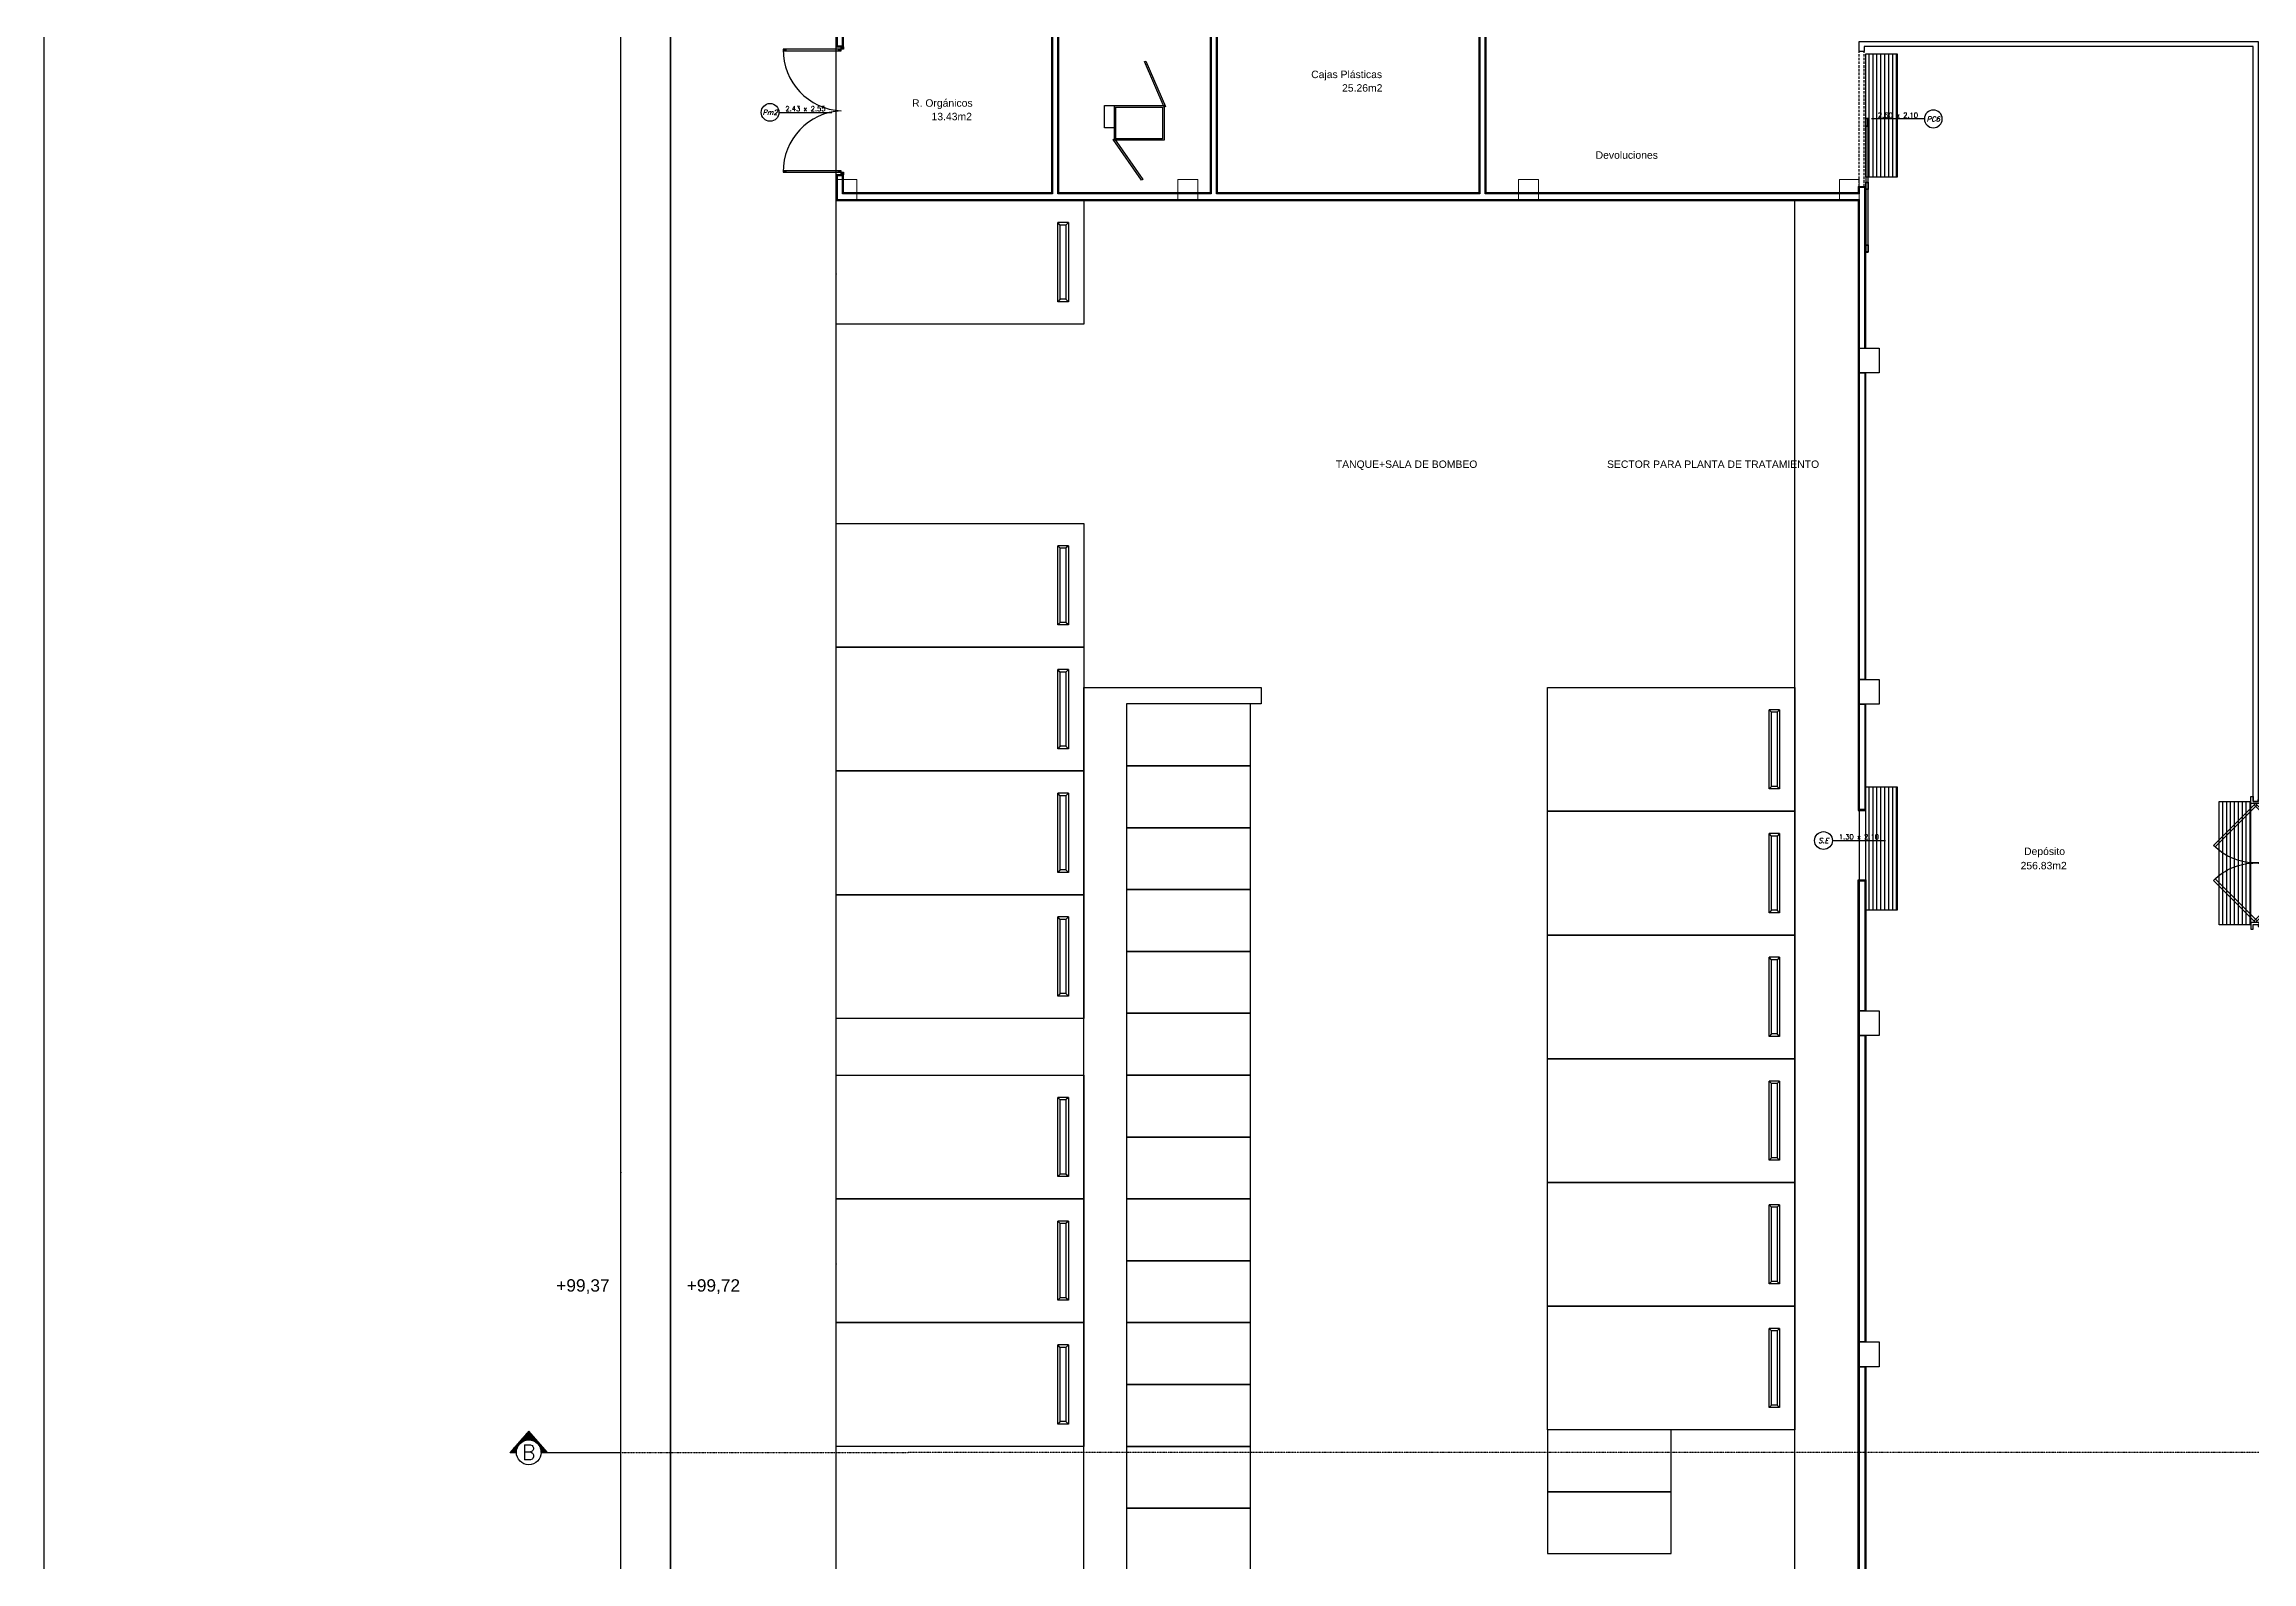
# Model space of a CAD drawing. Header units: millimetres. Extents: x 2698011 to 2856548, y 1019778 to 1210064.
# Drawn here: x 2725826 to 2770423, y 1126990 to 1157657 of the extents above; entities that cross this region are included whole.
import ezdxf
from ezdxf.enums import TextEntityAlignment as Align

# ---------------------------------------------------------------- set-up
doc = ezdxf.new("R2010")
doc.units = ezdxf.units.MM
for name, pattern in [('CONTINUA', [0]), ('DASHDOT2', [0.5, 0.25, -0.125, 0, -0.125]), ('HIDDEN', [0.375, 0.25, -0.125])]:
    doc.linetypes.add(name, pattern=pattern)
for name, color, linetype in [('.corte', 9, 'Continuous'), ('.REVOQUE', 9, 'Continuous'), ('.signos y marcas', 9, 'Continuous'), ('00 Puertas Corred.', 9, 'Continuous'), ('1', 9, 'Continuous'), ('A-Aberturas', 9, 'Continuous'), ('Arq. Estacionamiento', 9, 'Continuous'), ('Arq. Niveles', 9, 'Continuous'), ('Arq. Pilares', 9, 'CONTINUA'), ('Capa PISOS', 9, 'Continuous'), ('DURLOCK', 9, 'Continuous'), ('E-ejes pilares', 9, 'Continuous'), ('EV-EQUIPAMIENTO PREP', 9, 'Continuous'), ('LOTES', 9, 'Continuous'), ('Mampostería', 9, 'Continuous'), ('nombre de locales', 9, 'Continuous'), ('nombre de locales-m2', 9, 'Continuous'), ('nomenclatura de aberturas', 9, 'Continuous'), ('Pilar-met', 9, 'CONTINUA'), ('piso', 9, 'Continuous'), ('PISOS', 9, 'Continuous'), ('Punto Cota', 9, 'Continuous')]:
    doc.layers.add(name, color=color, linetype=linetype)
doc.layers.add('PILAR_REF', color=9, linetype='Continuous', lineweight=0)
doc.styles.add('_ROMANS', font='ROMANS.SHX')
doc.styles.add('_Romans Obl', font='ROMANS.SHX', dxfattribs={"oblique": 15})
doc.styles.add('BGOTHL', font='romans.shx')
doc.styles.add('Estilo1', font='simplex.shx', dxfattribs={"height": 0.15})
doc.styles.get("Standard").update_dxf_attribs({"font": 'arial.ttf'})

# ---------------------------------------------------------------- blocks, each defined once
blk = doc.blocks.new('A$C1FB93DB3')
at = {"layer": 'LOTES', "ltscale": 3}
for p, q in [((62.542, -108.061), (-13.398, -100.667)), ((56.758, -123.573), (-40.827, -114.073))]:
    blk.add_line(p, q, dxfattribs=at)
at = {"layer": 'LOTES', "linetype": 'HIDDEN', "ltscale": 3}
blk.add_line((65.376, -112.707), (-18.15, -104.575), dxfattribs=at)
blk = doc.blocks.new('ASC6A365E89')
for p, q in [((0.194, -1.195), (1.014, -0.623)), ((1.031, -0.648), (0.211, -1.22)), ((1.001, -0.648), (1.701, -0.648)), ((1.001, -1.648), (1.001, -0.648)), ((1.014, -0.623), (1.031, -0.648)), ((1.031, -0.678), (1.671, -0.678)), ((1.031, -1.618), (1.031, -0.678)), ((1.251, -0.448), (1.701, -0.448)), ((1.251, -0.648), (1.251, -0.448)), ((1.701, -0.648), (1.251, -0.648)), ((1.671, -0.678), (1.671, -1.618)), ((1.701, -0.448), (1.701, -0.648)), ((1.701, -0.648), (1.701, -1.648)), ((0.211, -1.22), (0.194, -1.195)), ((1.671, -1.648), (2.59, -1.253)), ((2.602, -1.281), (1.683, -1.676)), ((2.59, -1.253), (2.602, -1.281)), ((1.701, -1.648), (1.001, -1.648)), ((1.671, -1.618), (1.031, -1.618)), ((1.683, -1.676), (1.671, -1.648))]:
    blk.add_line(p, q)
blk = doc.blocks.new('abertura2.5')
at = {"layer": '00 Puertas Corred.', "elevation": 0}
blk.add_lwpolyline([(895.29, -2268.41), (895.29, -2268.46), (897.99, -2268.46), (897.99, -2268.41), (895.29, -2268.41)], dxfattribs=at)
at = {"layer": 'E-ejes pilares', "linetype": 'HIDDEN', "ltscale": 0.2}
for p, q in [((896.619, -2268.28, 0), (899.349, -2268.28, 0)), ((896.619, -2268.38, 0), (899.349, -2268.38, 0))]:
    blk.add_line(p, q, dxfattribs=at)
at = {"layer": 'Pilar-met', "linetype": 'ByBlock', "elevation": 0}
for points in [[(895.29, -2268.41), (895.44, -2268.41), (895.44, -2268.46), (895.29, -2268.46)], [(895.295, -2268.415), (895.435, -2268.415), (895.435, -2268.455), (895.295, -2268.455)], [(896.556, -2268.41), (896.706, -2268.41), (896.706, -2268.46), (896.556, -2268.46)], [(896.561, -2268.415), (896.701, -2268.415), (896.701, -2268.455), (896.561, -2268.455)], [(897.99, -2268.41), (897.84, -2268.41), (897.84, -2268.46), (897.99, -2268.46)], [(897.985, -2268.415), (897.845, -2268.415), (897.845, -2268.455), (897.985, -2268.455)]]:
    blk.add_lwpolyline(points, close=True, dxfattribs=at)
blk = doc.blocks.new('COSTAN-CAM-MCO-VEN 100')
at = {"ltscale": 0.8}
for p, q in [((0, 98), (-140, 98)), ((-140, 98), (-140, 50)), ((-140, 50), (-45, 50)), ((-45, 50), (-45, -50)), ((0, -73), (0, 98)), ((-45, -50), (-85, -50)), ((-85, -50), (-85, -73)), ((-85, -73), (0, -73))]:
    blk.add_line(p, q, dxfattribs=at)
blk = doc.blocks.new('A$C5FCD3D7B')
for p, q in [((0, 1.691), (0.849, 2.54)), ((0.877, 2.512), (0.028, 1.663)), ((1.669, 1.663), (0.82, 2.512)), ((0.849, 2.54), (1.697, 1.691)), ((0, 0.989), (0.849, 0.14)), ((0.877, 0.168), (0.028, 1.017)), ((1.669, 1.017), (0.82, 0.168)), ((0.849, 0.14), (1.697, 0.989))]:
    blk.add_line(p, q)
at = {"ltscale": 2.5}
for centre, start_param, end_param in [((0.849, 2.54), 0.650275, 2.221071), ((0.849, 0.14), 3.791867, 5.362664)]:
    blk.add_ellipse(centre, major_axis=(-1.189, -0.162), ratio=1, start_param=start_param, end_param=end_param, dxfattribs=at)
for p, xscale, yscale, zscale, rotation in [((0.849, 2.54), 0.0010000004649476, 0.0010000004649476, 0.0010000004649476, 269.9990219418519), ((0.849, 0.14), -0.0010000004649476, 0.0010000004649647, 0.0010000004649839, 270.0000000003169)]:
    blk.add_blockref('COSTAN-CAM-MCO-VEN 100', p, dxfattribs=dict(xscale=xscale, yscale=yscale, zscale=zscale, rotation=rotation))
blk = doc.blocks.new('A$C6BCD7C78')
at = {"layer": '1'}
h = blk.add_hatch(dxfattribs=at)
h.set_pattern_fill('ANSI31', color=252, scale=0.025, angle=-82.258)
h.set_pattern_definition([(270, (446.687965, 129.883344), (0.079375, 6e-15), [])])
h.paths.add_polyline_path([(0, 2.49), (0.633, 2.49), (0.633, 0), (0, 0)])
at = {"layer": 'PISOS'}
blk.add_lwpolyline([(0, 2.49), (0.633, 2.49), (0.633, 0), (0, 0), (0, 2.49)], dxfattribs=at)
blk = doc.blocks.new('pm2')
for p, q in [((-415.748, 336.389, 0), (-416.918, 336.389, 0)), ((-416.918, 336.389, 0), (-416.918, 336.359, 0)), ((-416.858, 336.389, 0), (-416.918, 336.389, 0)), ((-416.918, 336.389, 0), (-416.918, 336.359, 0)), ((-416.918, 336.359, 0), (-415.748, 336.359, 0)), ((-416.918, 336.359, 0), (-416.858, 336.359, 0)), ((-416.863, 336.384, 0), (-416.913, 336.384, 0)), ((-416.913, 336.384, 0), (-416.913, 336.364, 0)), ((-416.863, 336.364, 0), (-416.913, 336.384, 0)), ((-416.913, 336.364, 0), (-416.863, 336.384, 0)), ((-416.913, 336.364, 0), (-416.863, 336.364, 0)), ((-416.863, 336.364, 0), (-416.863, 336.384, 0)), ((-416.858, 336.359, 0), (-416.858, 336.389, 0)), ((-415.748, 336.389, 0), (-415.808, 336.389, 0)), ((-415.808, 336.389, 0), (-415.808, 336.359, 0)), ((-415.808, 336.359, 0), (-415.748, 336.359, 0)), ((-415.753, 336.384, 0), (-415.803, 336.384, 0)), ((-415.803, 336.384, 0), (-415.803, 336.364, 0)), ((-415.753, 336.364, 0), (-415.803, 336.384, 0)), ((-415.803, 336.364, 0), (-415.753, 336.384, 0)), ((-415.803, 336.364, 0), (-415.753, 336.364, 0)), ((-415.753, 336.364, 0), (-415.753, 336.384, 0)), ((-415.748, 336.389, 0), (-415.748, 336.439, 0)), ((-415.748, 336.439, 0), (-415.698, 336.439, 0)), ((-415.698, 336.389, 0), (-415.748, 336.389, 0)), ((-415.748, 336.359, 0), (-415.748, 336.389, 0)), ((-415.748, 336.359, 0), (-415.748, 336.389, 0)), ((-415.743, 336.394, 0), (-415.743, 336.434, 0)), ((-415.743, 336.434, 0), (-415.703, 336.434, 0)), ((-415.703, 336.394, 0), (-415.743, 336.434, 0)), ((-415.703, 336.434, 0), (-415.743, 336.394, 0)), ((-415.703, 336.394, 0), (-415.743, 336.394, 0)), ((-415.703, 336.434, 0), (-415.703, 336.394, 0)), ((-415.698, 336.439, 0), (-415.698, 336.389, 0)), ((-415.748, 333.934), (-416.918, 333.934)), ((-416.918, 333.934), (-416.918, 333.904)), ((-416.858, 333.934, 0), (-416.918, 333.934, 0)), ((-416.918, 333.934, 0), (-416.918, 333.904, 0)), ((-416.918, 333.904), (-415.748, 333.904)), ((-416.918, 333.904, 0), (-416.858, 333.904, 0)), ((-416.863, 333.929, 0), (-416.913, 333.929, 0)), ((-416.913, 333.929, 0), (-416.913, 333.909, 0)), ((-416.863, 333.909, 0), (-416.913, 333.929, 0)), ((-416.913, 333.909, 0), (-416.863, 333.929, 0)), ((-416.913, 333.909, 0), (-416.863, 333.909, 0)), ((-416.863, 333.909, 0), (-416.863, 333.929, 0)), ((-416.858, 333.904, 0), (-416.858, 333.934, 0)), ((-415.748, 333.934), (-415.808, 333.934)), ((-415.808, 333.934), (-415.808, 333.904)), ((-415.808, 333.904), (-415.748, 333.904)), ((-415.753, 333.929), (-415.803, 333.929)), ((-415.803, 333.929), (-415.803, 333.909)), ((-415.753, 333.909, 0), (-415.803, 333.929, 0)), ((-415.803, 333.909, 0), (-415.753, 333.929, 0)), ((-415.803, 333.909), (-415.753, 333.909)), ((-415.753, 333.909), (-415.753, 333.929)), ((-415.748, 333.904), (-415.748, 333.934)), ((-415.748, 333.904), (-415.748, 333.934)), ((-415.748, 333.854, 0), (-415.748, 333.904, 0)), ((-415.748, 333.904, 0), (-415.698, 333.904, 0)), ((-415.698, 333.854, 0), (-415.748, 333.854, 0)), ((-415.743, 333.859, 0), (-415.743, 333.899, 0)), ((-415.743, 333.899, 0), (-415.703, 333.899, 0)), ((-415.703, 333.859, 0), (-415.743, 333.899, 0)), ((-415.703, 333.899, 0), (-415.743, 333.859, 0)), ((-415.703, 333.859, 0), (-415.743, 333.859, 0)), ((-415.703, 333.899, 0), (-415.703, 333.859, 0)), ((-415.698, 333.904, 0), (-415.698, 333.854, 0))]:
    blk.add_line(p, q)
for centre, start, end in [((-415.689, 336.374, 0), 179.3006, 267.2576), ((-415.689, 333.919, 0), 92.7424, 180.6994)]:
    blk.add_arc(centre, 1.229, start, end)
blk = doc.blocks.new('*X97')
at = {"color": 0}
for p, q in [((-0.725, 0), (-0.725, 0.002)), ((-0.713, 0), (-0.713, 0.016)), ((-0.7, 0), (-0.7, 0.03)), ((-0.688, 0), (-0.688, 0.045)), ((-0.675, 0), (-0.675, 0.059)), ((-0.663, 0), (-0.663, 0.073)), ((-0.65, 0), (-0.65, 0.088)), ((-0.638, 0), (-0.638, 0.102)), ((-0.625, 0), (-0.625, 0.116)), ((-0.613, 0), (-0.613, 0.13)), ((-0.6, 0), (-0.6, 0.145)), ((-0.588, 0.078), (-0.588, 0.159)), ((-0.575, 0.109), (-0.575, 0.173)), ((-0.563, 0.132), (-0.563, 0.188)), ((-0.55, 0.15), (-0.55, 0.202)), ((-0.538, 0.165), (-0.538, 0.216)), ((-0.525, 0.179), (-0.525, 0.23)), ((-0.513, 0.19), (-0.513, 0.245)), ((-0.5, 0.2), (-0.5, 0.259)), ((-0.488, 0.209), (-0.488, 0.273)), ((-0.475, 0.217), (-0.475, 0.288)), ((-0.463, 0.223), (-0.463, 0.302)), ((-0.45, 0.229), (-0.45, 0.316)), ((-0.438, 0.234), (-0.438, 0.33)), ((-0.425, 0.238), (-0.425, 0.345)), ((-0.413, 0.242), (-0.413, 0.359)), ((-0.4, 0.245), (-0.4, 0.373)), ((-0.388, 0.247), (-0.388, 0.388)), ((-0.375, 0.249), (-0.375, 0.402)), ((-0.362, 0.25), (-0.362, 0.416)), ((-0.35, 0.25), (-0.35, 0.43)), ((-0.338, 0.25), (-0.338, 0.416)), ((-0.325, 0.249), (-0.325, 0.402)), ((-0.312, 0.247), (-0.312, 0.388)), ((-0.3, 0.245), (-0.3, 0.373)), ((-0.287, 0.242), (-0.287, 0.359)), ((-0.275, 0.238), (-0.275, 0.345)), ((-0.263, 0.234), (-0.263, 0.33)), ((-0.25, 0.229), (-0.25, 0.316)), ((-0.237, 0.223), (-0.237, 0.302)), ((-0.225, 0.217), (-0.225, 0.288)), ((-0.212, 0.209), (-0.212, 0.273)), ((-0.2, 0.2), (-0.2, 0.259)), ((-0.188, 0.19), (-0.188, 0.245)), ((-0.175, 0.179), (-0.175, 0.23)), ((-0.163, 0.165), (-0.163, 0.216)), ((-0.15, 0.15), (-0.15, 0.202)), ((-0.138, 0.132), (-0.138, 0.188)), ((-0.125, 0.109), (-0.125, 0.173)), ((-0.113, 0.078), (-0.113, 0.159)), ((-0.1, 0), (-0.1, 0.145)), ((-0.087, 0), (-0.087, 0.13)), ((-0.075, 0), (-0.075, 0.116)), ((-0.062, 0), (-0.062, 0.102)), ((-0.05, 0), (-0.05, 0.088)), ((-0.037, 0), (-0.037, 0.073)), ((-0.025, 0), (-0.025, 0.059)), ((-0.013, 0), (-0.013, 0.045)), ((0, 0), (0, 0.03)), ((0.013, 0), (0.013, 0.016)), ((0.025, 0), (0.025, 0.002))]:
    blk.add_line(p, q, dxfattribs=at)
blk = doc.blocks.new('CRT-DIRD')
at = {"color": 4}
for p, q in [((0.35, 0.43), (-0.027, 0)), ((-0.027, 0), (0.1, 0)), ((0.727, 0), (0.35, 0.43)), ((0.6, 0), (0.727, 0))]:
    blk.add_line(p, q, dxfattribs=at)
blk.add_circle((0.35, 0), 0.25, dxfattribs=at)
blk.add_blockref('*X97', (0.7, 0), dxfattribs=at)
at = {"color": 4, "style": 'BGOTHL'}
blk.add_attdef('CORTE', text='', height=0.3, dxfattribs=at).set_placement((0.35, -0.15), align=Align.CENTER)
blk = doc.blocks.new('cot abert izq')
blk.add_line((0.359, 0), (2.501, 0))
blk.add_circle((0, 0), 0.359)
at = {"style": '_Romans Obl', "oblique": 15}
blk.add_attdef('ABERTURA', text='', height=0.2, rotation=360, dxfattribs=at).set_placement((0, 0), align=Align.MIDDLE_CENTER)
at = {"style": '_ROMANS'}
for tag, p in [('DIM', (1.43, 0.05)), ('ANT', (1.43, -0.25))]:
    blk.add_attdef(tag, text='', height=0.2, rotation=360, dxfattribs=at).set_placement(p, align=Align.CENTER)
blk = doc.blocks.new('tope')
at = {"layer": 'piso'}
for p, q in [((160.261, 220.746), (161.86, 220.746)), ((160.261, 220.746), (160.311, 220.696)), ((160.261, 220.746), (160.261, 220.533)), ((160.311, 220.583), (160.261, 220.533)), ((161.86, 220.533), (160.261, 220.533)), ((160.311, 220.696), (161.81, 220.696)), ((160.311, 220.696), (160.311, 220.583)), ((161.81, 220.583), (160.311, 220.583)), ((161.86, 220.746), (161.81, 220.696)), ((161.81, 220.696), (161.81, 220.583)), ((161.81, 220.583), (161.86, 220.533)), ((161.86, 220.746), (161.86, 220.533))]:
    blk.add_line(p, q, dxfattribs=at)
blk = doc.blocks.new('box')
at = {"layer": 'piso'}
blk.add_lwpolyline([(239.705, 265.382), (242.205, 265.382), (242.205, 260.382), (239.705, 260.382), (239.705, 265.382)], dxfattribs=at)
at = {"layer": 'Capa PISOS'}
blk.add_blockref('tope', (79.894, 44.326), dxfattribs=at)

msp = doc.modelspace()

# ---------------------------------------------------------------- linework, layer by layer
at = {"layer": '.corte', "linetype": 'DASHDOT2', "ltscale": 2}
msp.add_line((2737475.849, 1129202.793), (2831748.487, 1129207.141), dxfattribs=at)
at = {"layer": '.REVOQUE'}
for points in [[(2741825.849, 1159585.764), (2741825.849, 1157602.822), (2741975.849, 1157602.822), (2741975.849, 1157850.689)], [(2762473.079, 1154650.722), (2754957.614, 1154650.718), (2754957.615, 1159585.764)], [(2749377.584, 1159435.764), (2749377.584, 1154650.718), (2746325.863, 1154650.718), (2746325.867, 1159435.764)], [(2754807.614, 1159435.764), (2754807.614, 1154650.718), (2749527.584, 1154650.718), (2749527.584, 1159435.764)], [(2746175.864, 1157850.689), (2746175.864, 1154650.718), (2741975.849, 1154650.718), (2741975.849, 1155018.498), (2741825.849, 1155018.498), (2741825.849, 1154500.718), (2762473.079, 1154500.718)], [(2762473.079, 1154780.8), (2762473.079, 1154780.8), (2762473.079, 1154650.718)], [(2762623.082, 1151516.177), (2762623.082, 1154780.8)], [(2762473.079, 1154500.718), (2762473.083, 1142173.171), (2762623.083, 1142173.138), (2762623.083, 1144321.693)], [(2762623.083, 1144821.693), (2762623.083, 1151016.177)], [(2762473.088, 1121160.661), (2762473.092, 1140773.138)], [(2762473.098, 1140773.138), (2762623.092, 1140773.138), (2762623.09, 1138127.21)], [(2762623.09, 1137627.21), (2762623.086, 1131432.726)], [(2762623.082, 1130932.726), (2762623.082, 1124738.242)]]:
    msp.add_lwpolyline(points, dxfattribs=at)
at = {"layer": '.REVOQUE', "elevation": 0}
msp.add_lwpolyline([(2762473.079, 1154780.8), (2762623.082, 1154780.8)], dxfattribs=at)
at = {"layer": '.signos y marcas'}
msp.add_lwpolyline([(2735992.514, 1129202.8), (2737475.849, 1129202.8), (2737475.849, 1129202.8)], dxfattribs=at)
at = {"layer": 'Arq. Estacionamiento'}
for points in [[(2747693.074, 1144324.183), (2747693.074, 1143074.183), (2750193.074, 1143074.183), (2750193.074, 1144324.183)], [(2747693.074, 1143074.183), (2747693.074, 1141824.183), (2750193.074, 1141824.183), (2750193.074, 1143074.183)], [(2747693.074, 1141824.183), (2747693.074, 1140574.183), (2750193.074, 1140574.183), (2750193.074, 1141824.183)], [(2747693.074, 1140574.183), (2747693.074, 1139324.183), (2750193.074, 1139324.183), (2750193.074, 1140574.183)], [(2747693.074, 1139324.183), (2747693.074, 1138074.183), (2750193.074, 1138074.183), (2750193.074, 1139324.183)], [(2747693.074, 1138074.183), (2747693.074, 1136824.183), (2750193.074, 1136824.183), (2750193.074, 1138074.183)], [(2747693.074, 1136824.183), (2747693.074, 1135574.183), (2750193.074, 1135574.183), (2750193.074, 1136824.183)], [(2747693.074, 1135574.183), (2747693.074, 1134324.183), (2750193.074, 1134324.183), (2750193.074, 1135574.183)], [(2747693.074, 1134324.183), (2747693.074, 1133074.183), (2750193.074, 1133074.183), (2750193.074, 1134324.183)], [(2747693.074, 1133074.183), (2747693.074, 1131824.183), (2750193.074, 1131824.183), (2750193.074, 1133074.183)], [(2747693.074, 1131824.183), (2747693.074, 1130574.183), (2750193.074, 1130574.183), (2750193.074, 1131824.183)], [(2747693.074, 1130574.183), (2747693.074, 1129324.183), (2750193.074, 1129324.183), (2750193.074, 1130574.183)], [(2756193.079, 1129655.902), (2756193.079, 1128405.902), (2758693.079, 1128405.902), (2758693.079, 1129655.902)], [(2747693.074, 1129324.183), (2747693.074, 1128074.183), (2750193.074, 1128074.183), (2750193.074, 1129324.183)], [(2756193.079, 1128405.902), (2756193.079, 1127155.902), (2758693.079, 1127155.902), (2758693.079, 1128405.902)], [(2747693.074, 1128074.183), (2747693.074, 1126824.183), (2750193.074, 1126824.183), (2750193.074, 1128074.183)]]:
    msp.add_lwpolyline(points, close=True, dxfattribs=at)
at = {"layer": 'Arq. Pilares'}
for points in [[(2762893.082, 1151016.177), (2762493.082, 1151016.177), (2762493.082, 1151516.177), (2762893.082, 1151516.177), (2762893.082, 1151016.177)], [(2762893.082, 1144321.693), (2762493.082, 1144321.693), (2762493.082, 1144821.693), (2762893.082, 1144821.693), (2762893.082, 1144321.693)], [(2762893.09, 1137627.21), (2762493.09, 1137627.21), (2762493.09, 1138127.21), (2762893.09, 1138127.21), (2762893.09, 1137627.21)], [(2762893.09, 1130932.726), (2762493.09, 1130932.726), (2762493.09, 1131432.726), (2762893.09, 1131432.726), (2762893.09, 1130932.726)]]:
    msp.add_lwpolyline(points, dxfattribs=at)
at = {"layer": 'DURLOCK'}
msp.add_lwpolyline([(2770449.75, 1142356.704), (2770449.75, 1157610.661), (2762593.201, 1157610.797), (2762593.199, 1157510.8), (2762493.199, 1157510.8), (2762493.199, 1157710.799), (2770549.75, 1157710.661), (2770549.75, 1142356.704), (2770449.75, 1142356.704)], dxfattribs=at)
at = {"layer": 'Mampostería'}
for points in [[(2741846.482, 1159565.764), (2741845.215, 1157622.822), (2741955.161, 1157622.822), (2741955.215, 1157870.689)], [(2762603.082, 1154760.8), (2762493.082, 1154760.8), (2762493.082, 1154630.72), (2754937.614, 1154630.718), (2754937.615, 1159565.764)], [(2749397.584, 1159455.764), (2749397.584, 1154630.718), (2746305.863, 1154630.718), (2746305.868, 1159455.764)], [(2754827.614, 1159455.764), (2754827.614, 1154630.718), (2749507.584, 1154630.718), (2749507.584, 1159455.764)], [(2746195.864, 1157870.689), (2746195.864, 1154630.718), (2741956.463, 1154630.718), (2741956.482, 1154998.498), (2741845.849, 1154998.498), (2741845.849, 1154520.718), (2762493.082, 1154520.718), (2762493.082, 1151516.177), (2762603.083, 1151516.165), (2762603.082, 1154760.8)], [(2754952.614, 1154500.7), (2754952.614, 1154500.718)], [(2762493.082, 1144821.694), (2762493.092, 1151016.177), (2762603.092, 1151016.177), (2762603.082, 1144821.693), (2762493.082, 1144821.694)], [(2762493.081, 1142193.154), (2762493.082, 1144321.693), (2762603.082, 1144321.693), (2762603.072, 1142193.154), (2762493.081, 1142193.154)], [(2762493.082, 1138127.21), (2762493.092, 1140753.138), (2762603.092, 1140753.138), (2762603.082, 1138127.21), (2762493.091, 1138127.21)], [(2762493.082, 1131432.726), (2762493.092, 1137627.21), (2762603.092, 1137627.21), (2762603.082, 1131432.726), (2762493.091, 1131432.726)], [(2762493.082, 1124738.242), (2762493.092, 1130932.726), (2762603.092, 1130932.726), (2762603.082, 1124738.242), (2762493.082, 1124738.242)]]:
    msp.add_lwpolyline(points, dxfattribs=at)
at = {"layer": 'PILAR_REF'}
for points in [[(2741845.849, 1154920.718), (2742245.85, 1154920.718), (2742245.85, 1154520.718), (2741845.849, 1154520.718)], [(2748728.259, 1154920.718), (2749128.261, 1154920.718), (2749128.261, 1154520.718), (2748728.259, 1154520.718)], [(2755610.67, 1154920.718), (2756010.672, 1154920.718), (2756010.672, 1154520.718), (2755610.67, 1154520.718)], [(2762093.08, 1154920.718), (2762493.082, 1154920.718), (2762493.082, 1154520.718), (2762093.08, 1154520.718)]]:
    msp.add_lwpolyline(points, close=True, dxfattribs=at)
at = {"layer": 'piso'}
for points in [[(2741825.849, 1173010.659), (2827310.525, 1173010.659), (2827513.494, 1071926.241), (2741825.849, 1096710.659), (2741825.849, 1173010.659)], [(2737475.849, 1169210.659), (2738475.849, 1168210.659), (2738475.85, 1100243.767), (2737475.849, 1099243.767), (2737475.849, 1169210.659)], [(2811341.508, 1157580.661), (2811341.507, 1142560.656), (2816324.536, 1142560.668), (2816316.113, 1120569.088), (2811333.058, 1120569.09), (2811333.095, 1116243.759), (2761193.082, 1116243.759), (2761193.082, 1154500.718), (2762493.082, 1154500.718), (2762493.082, 1117543.759), (2810033.084, 1117543.759), (2810033.084, 1121869.09), (2815516.109, 1121869.088), (2815516.046, 1140485.077), (2810053.007, 1140485.065), (2810053.084, 1157580.661), (2811341.508, 1157580.661)], [(2750410.055, 1144655.907), (2750410.056, 1144324.183), (2747693.074, 1144324.183), (2747693.074, 1111824.183), (2746825.849, 1111824.183), (2746825.861, 1144655.906), (2750410.055, 1144655.907)], [(2756193.08, 1142155.905), (2756193.081, 1144655.905), (2761193.081, 1144655.903), (2761193.08, 1142155.903), (2756193.08, 1142155.905)], [(2756193.08, 1139655.905), (2756193.081, 1142155.905), (2761193.081, 1142155.903), (2761193.08, 1139655.903), (2756193.08, 1139655.905)], [(2756193.079, 1137155.903), (2756193.08, 1139655.903), (2761193.08, 1139655.902), (2761193.079, 1137155.902), (2756193.079, 1137155.903)], [(2756193.079, 1134655.903), (2756193.08, 1137155.903), (2761193.08, 1137155.902), (2761193.079, 1134655.902), (2756193.079, 1134655.903)], [(2756193.079, 1132155.902), (2756193.079, 1134655.902), (2761193.079, 1134655.9), (2761193.079, 1132155.9), (2756193.079, 1132155.902)], [(2756193.079, 1129655.902), (2756193.079, 1132155.902), (2761193.079, 1132155.9), (2761193.079, 1129655.9), (2756193.079, 1129655.902)]]:
    msp.add_lwpolyline(points, dxfattribs=at)
at = {"layer": 'piso', "elevation": 37341.518}
msp.add_lwpolyline([(2737475.849, 1099243.767), (2738475.85, 1100243.767), (2738475.849, 1168210.659), (2737475.849, 1169210.659), (2737475.849, 1169210.659), (2737475.849, 1169210.659)], dxfattribs=at)
at = {"layer": 'Punto Cota', "lineweight": 9}
for p in [(2741825.849, 1153010.659, 99150), (2741825.849, 1133010.659, 99800)]:
    msp.add_point(p, dxfattribs=at)
at = {"layer": 'Punto Cota'}
msp.add_point((2737475.848, 1134860.659, 99370), dxfattribs=at)

# ---------------------------------------------------------------- block references
at = {"layer": '.signos y marcas', "xscale": 1000, "yscale": 1000, "zscale": 1000}
msp.add_blockref('CRT-DIRD', (2735265.939, 1129202.8), dxfattribs=at).add_auto_attribs({'CORTE': 'B'})
at = {"xscale": 1000, "yscale": 1000, "zscale": 1000}
for name, p, rotation in [('A$C1FB93DB3', (2843317.747, 1169430.057), 275.5607761118083), ('abertura2.5', (494212.937, 258162.169, 0), 90), ('box', (2481444.229, 1394205.43), 270), ('box', (2481444.229, 1387674.982), 270), ('box', (2481444.22, 1385174.981), 270), ('box', (2495811.45, 1384360.613), 270), ('box', (2481444.22, 1382674.981), 270), ('box', (2495811.45, 1381860.613), 270), ('box', (2481444.228, 1380174.981), 270), ('box', (2495811.45, 1379360.613), 270), ('box', (2481444.22, 1376528.896), 270), ('box', (2495811.457, 1376860.613), 270), ('box', (2495811.451, 1374360.613), 270), ('box', (2481444.22, 1374028.896), 270), ('box', (2495811.45, 1371860.614), 270), ('box', (2481444.221, 1371528.896), 270)]:
    msp.add_blockref(name, p, dxfattribs=dict(at, rotation=rotation))
for p in [(2762622.903, 1154970.639), (2762623.089, 1140158.572), (2769766.293, 1139862.51)]:
    msp.add_blockref('A$C6BCD7C78', p, dxfattribs=at)
at = {"layer": 'A-Aberturas', "yscale": 1000, "zscale": 1000}
for name, p, xscale in [('pm2', (3157674.096, 821164.177, 0.051), 1000), ('A$C5FCD3D7B', (2771348.257, 1139771.703), -1000)]:
    msp.add_blockref(name, p, dxfattribs=dict(at, xscale=xscale))
at = {"layer": 'EV-EQUIPAMIENTO PREP', "xscale": 1000, "yscale": 1000, "zscale": 1000, "rotation": 89.99999999999999}
msp.add_blockref('ASC6A365E89', (2746800.008, 1154713.288), dxfattribs=at)
at = {"layer": 'nomenclatura de aberturas'}
ref = msp.add_blockref('cot abert izq', (2740490.136, 1156278.193), dxfattribs=dict(at, xscale=500.0000000000734, yscale=500.0000000000734, zscale=500.0000000000734, rotation=0.0001668400606808999))
ref.add_attrib('ABERTURA', 'Pm2', dxfattribs={"layer": '0', "color": 2, "height": 100, "rotation": 0.0001668, "style": '_Romans Obl', "oblique": 15}).set_placement((2740490.136, 1156278.193, 0), align=Align.MIDDLE_CENTER)
ref.add_attrib('DIM', '2.43 x 2.55', dxfattribs={"layer": '0', "color": 2, "height": 100, "rotation": 0.0001668, "style": '_ROMANS'}).set_placement((2741205.263, 1156303.195, 0), align=Align.CENTER)
ref = msp.add_blockref('cot abert izq', (2763989.449, 1156145.66, 0), dxfattribs=dict(at, xscale=-500.0000000000309, yscale=500.0000000000309, zscale=500.0000000000309, rotation=359.999839425612))
ref.add_attrib('ABERTURA', 'PC6', dxfattribs={"layer": '0', "color": 2, "height": 100, "rotation": 359.9998394, "style": '_Romans Obl', "oblique": 15}).set_placement((2763989.449, 1156145.66, 0), align=Align.MIDDLE_CENTER)
ref.add_attrib('DIM', '2.60 x 2.10', dxfattribs={"layer": '0', "color": 2, "height": 100, "rotation": 359.9998394, "style": '_ROMANS'}).set_placement((2763274.322, 1156170.662, 0), align=Align.CENTER)
ref = msp.add_blockref('cot abert izq', (2761770.125, 1141564.678), dxfattribs=dict(at, xscale=500, yscale=500, zscale=500))
ref.add_attrib('ABERTURA', 'S.E', dxfattribs={"layer": '0', "color": 2, "height": 100, "style": '_Romans Obl', "oblique": 15}).set_placement((2761770.125, 1141564.678, 0), align=Align.MIDDLE_CENTER)
ref.add_attrib('DIM', '1.30 x 2.10', dxfattribs={"layer": '0', "color": 2, "height": 100, "style": '_ROMANS'}).set_placement((2762485.252, 1141589.678, 0), align=Align.CENTER)

# ---------------------------------------------------------------- texts
at = {"layer": 'Arq. Niveles', "char_height": 250, "width": 1800, "attachment_point": 3, "rotation": 0.0000089, "style": 'Estilo1'}
for s, insert in [('{\\fArial|b0|i0|c0|p34;+99,37}', (2737248.415, 1132700.161)), ('{\\fArial|b0|i0|c0|p34;+99,72}', (2739884.043, 1132700.161))]:
    msp.add_mtext(s, dxfattribs=dict(at, insert=insert))
at = {"layer": 'nombre de locales'}
for s, p in [('Cajas Plásticas', (2751421.341, 1156970.346)), ('R. Orgánicos', (2743359.055, 1156392.319)), ('Devoluciones', (2757167.359, 1155340.369)), ('TANQUE+SALA DE BOMBEO', (2751919.33, 1149094.441)), ('SECTOR PARA PLANTA DE TRATAMIENTO', (2757397.7, 1149094.441)), ('Depósito', (2765822.288, 1141272.647))]:
    msp.add_text(s, height=150, dxfattribs=at).set_placement(p)
at = {"layer": 'nombre de locales-m2', "char_height": 150, "attachment_point": 3}
for s, insert in [('25.26m2', (2752859.955, 1156847.179)), ('13.43m2', (2744567.264, 1156269.152)), ('256.83m2', (2766683.791, 1141133.777, 0))]:
    msp.add_mtext_dynamic_manual_height_columns(s, width=3.02025, gutter_width=12.5, heights=[0], dxfattribs=dict(at, insert=insert))

doc.saveas('drawing.dxf')
